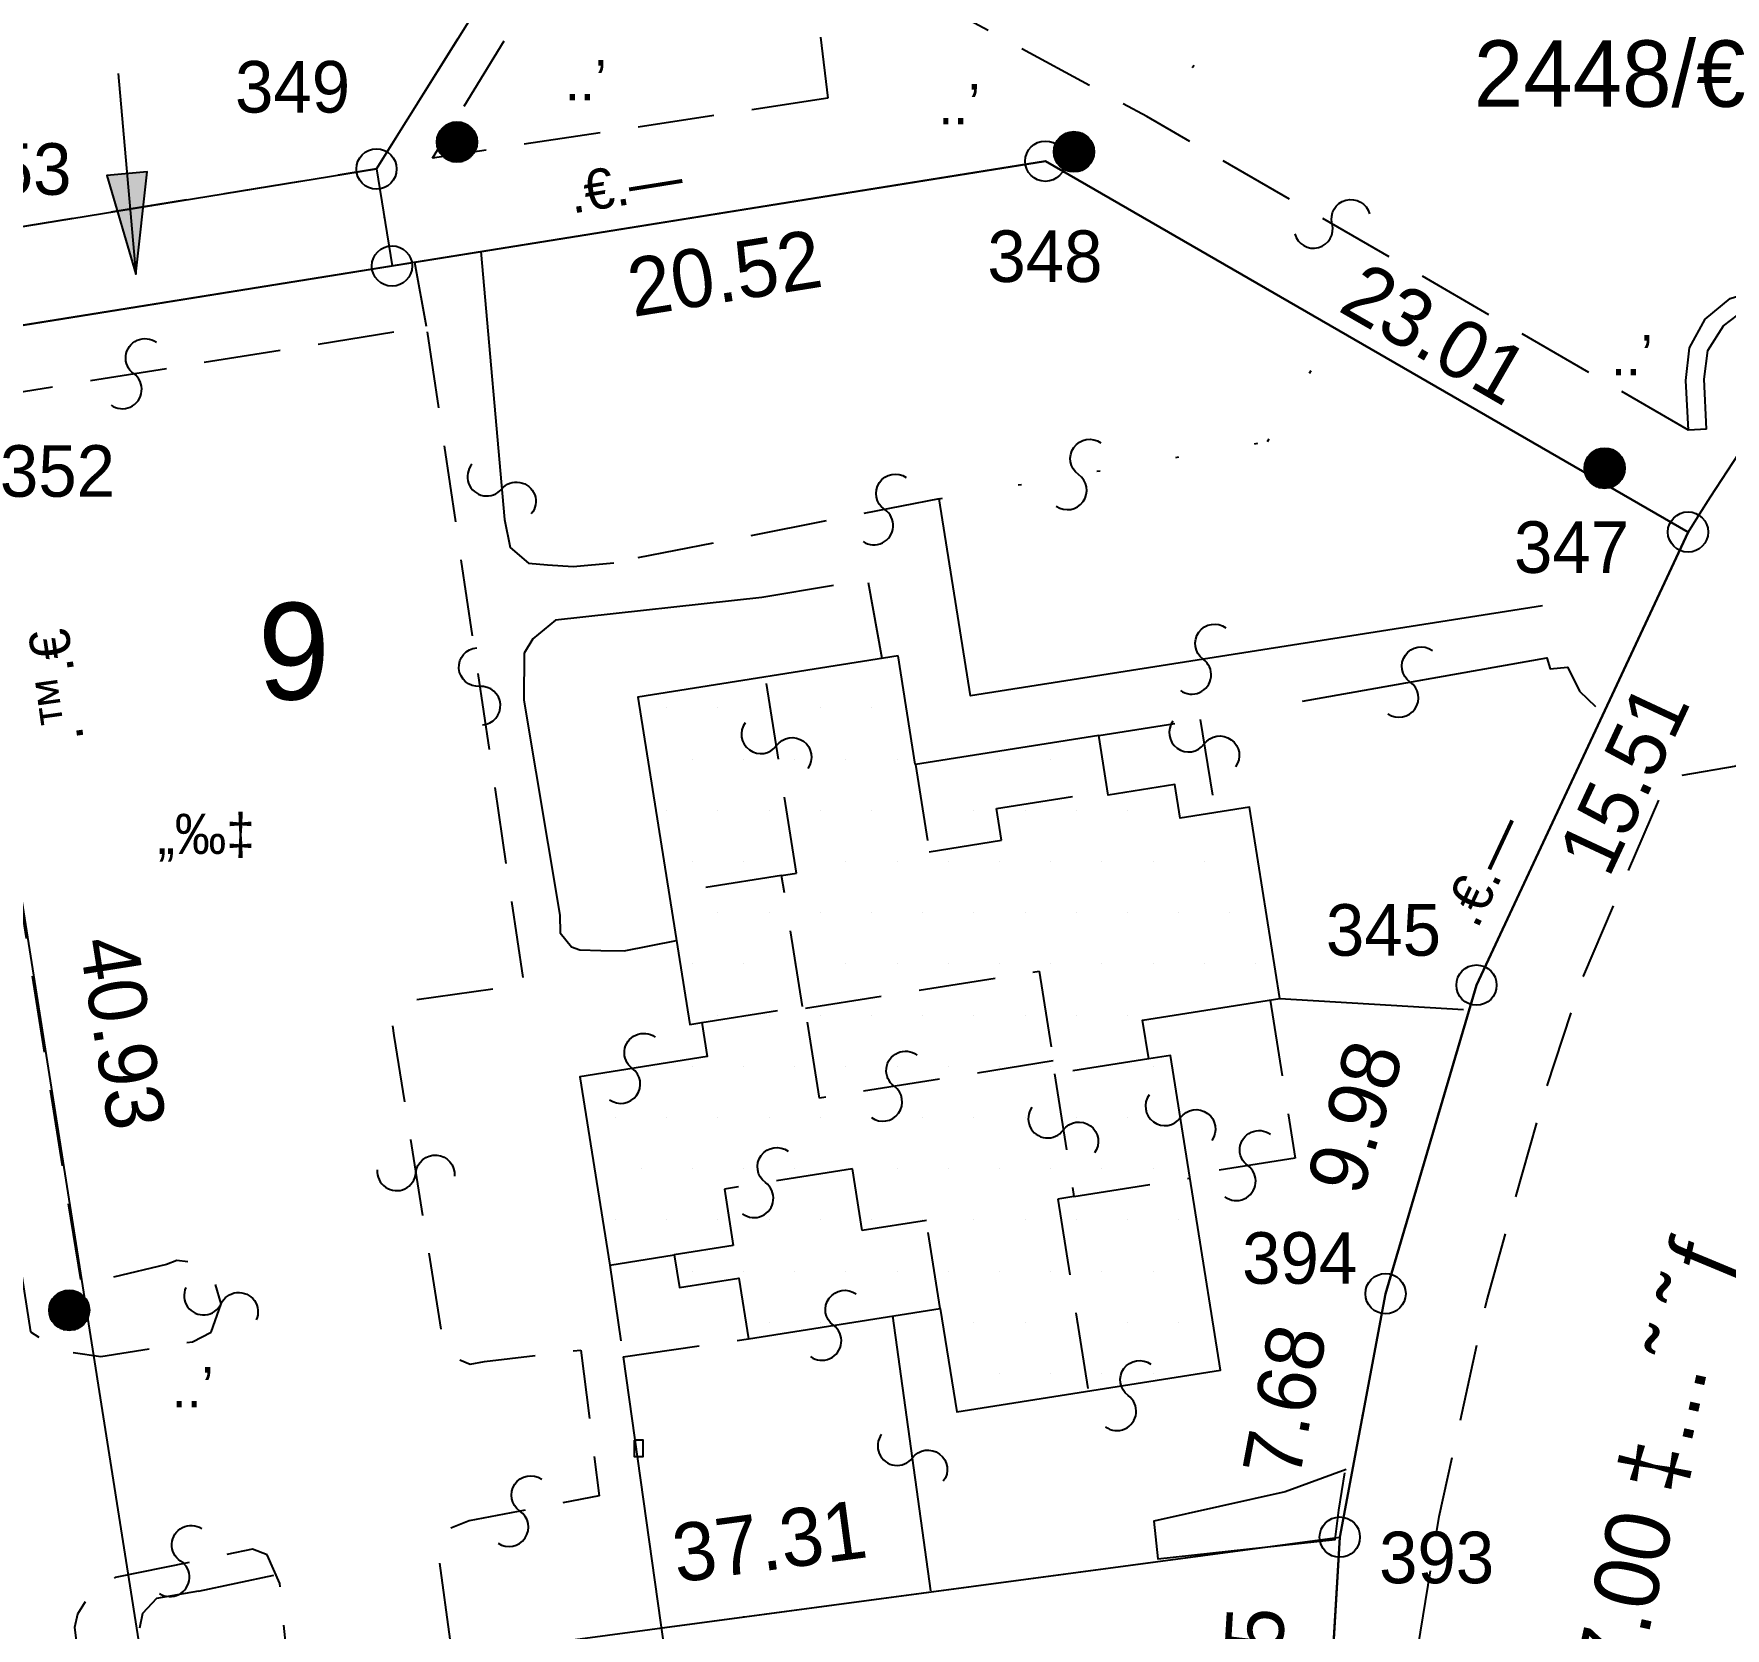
# Model space of a CAD drawing. Extents: x 160399 to 161261, y 619798 to 620526.
# Drawn here: x 160781.6 to 160834.1, y 620128.4 to 620177.8 of the extents above; entities that cross this region are included whole.
import ezdxf
from ezdxf.enums import TextEntityAlignment as Align

# ---------------------------------------------------------------- set-up
doc = ezdxf.new("R2010")
doc.units = 0
doc.header["$LTSCALE"] = 0.375
doc.header["$MEASUREMENT"] = 0
doc.linetypes.add('DOT', pattern=[6.35, 0, -6.35])
doc.linetypes.add('HIDDEN', pattern=[9.525, 6.35, -3.175])
doc.layers.get('0').update_dxf_attribs({"linetype": 'CONTINUOUS'})
for name, color, linetype in [('FNCP002', 251, 'CONTINUOUS'), ('FNCS012', 3, 'CONTINUOUS'), ('PCLP004', 7, 'CONTINUOUS'), ('PCLS002', 2, 'CONTINUOUS'), ('PCLS007', 4, 'CONTINUOUS'), ('PH-BLDH001', 3, 'CONTINUOUS'), ('PH-BLDP001', 3, 'CONTINUOUS'), ('PH-BLDP008', 3, 'CONTINUOUS'), ('PH-BLDP030', 3, 'HIDDEN'), ('PH-BLDP031', 3, 'HIDDEN'), ('PH-FNCP000', 3, 'CONTINUOUS'), ('PH-FNCP006', 3, 'CONTINUOUS'), ('PH-FNCP007', 3, 'CONTINUOUS'), ('PH-LGTS008', 3, 'CONTINUOUS'), ('PH-PHNS006', 3, 'CONTINUOUS'), ('PH-RODP021', 3, 'HIDDEN'), ('PH-RODP023', 3, 'HIDDEN'), ('PH-RODP026', 3, 'HIDDEN'), ('PH-RODP028', 3, 'HIDDEN'), ('PH-RODT100', 3, 'HIDDEN'), ('PH-TREP000', 3, 'DOT'), ('RODP021', 251, 'HIDDEN'), ('RODS001', 7, 'CONTINUOUS'), ('RODS004', 3, 'CONTINUOUS'), ('SRVS002', 6, 'CONTINUOUS'), ('SRVS007', 2, 'CONTINUOUS'), ('UD_PCLS008', 11, 'CONTINUOUS')]:
    doc.layers.add(name, color=color, linetype=linetype)
doc.styles.add('HEBTXT', font='hebtxt')

# ---------------------------------------------------------------- blocks, each defined once
blk = doc.blocks.new('*X16')
at = {"color": 0}
for p, q in [((160809.78125, 620158.4625), (160809.78125, 620158.4625)), ((160802.6375, 620156.875), (160802.6375, 620156.875)), ((160804.225, 620156.875), (160804.225, 620156.875)), ((160805.8125, 620156.875), (160805.8125, 620156.875)), ((160807.4, 620156.875), (160807.4, 620156.875)), ((160808.9875, 620156.875), (160808.9875, 620156.875)), ((160803.43125, 620155.2875), (160803.43125, 620155.2875)), ((160805.01875, 620155.2875), (160805.01875, 620155.2875)), ((160806.60625, 620155.2875), (160806.60625, 620155.2875)), ((160808.19375, 620155.2875), (160808.19375, 620155.2875)), ((160809.78125, 620155.2875), (160809.78125, 620155.2875)), ((160812.95625, 620155.2875), (160812.95625, 620155.2875)), ((160814.54375, 620155.2875), (160814.54375, 620155.2875)), ((160816.13125, 620155.2875), (160816.13125, 620155.2875)), ((160802.6375, 620153.7), (160802.6375, 620153.7)), ((160804.225, 620153.7), (160804.225, 620153.7)), ((160805.8125, 620153.7), (160805.8125, 620153.7)), ((160807.4, 620153.7), (160807.4, 620153.7)), ((160808.9875, 620153.7), (160808.9875, 620153.7)), ((160810.575, 620153.7), (160810.575, 620153.7)), ((160812.1625, 620153.7), (160812.1625, 620153.7)), ((160813.75, 620153.7), (160813.75, 620153.7)), ((160815.3375, 620153.7), (160815.3375, 620153.7)), ((160816.925, 620153.7), (160816.925, 620153.7)), ((160818.5125, 620153.7), (160818.5125, 620153.7)), ((160803.43125, 620152.1125), (160803.43125, 620152.1125)), ((160805.01875, 620152.1125), (160805.01875, 620152.1125)), ((160806.60625, 620152.1125), (160806.60625, 620152.1125)), ((160808.19375, 620152.1125), (160808.19375, 620152.1125)), ((160809.78125, 620152.1125), (160809.78125, 620152.1125)), ((160811.36875, 620152.1125), (160811.36875, 620152.1125)), ((160812.95625, 620152.1125), (160812.95625, 620152.1125)), ((160814.54375, 620152.1125), (160814.54375, 620152.1125)), ((160816.13125, 620152.1125), (160816.13125, 620152.1125)), ((160817.71875, 620152.1125), (160817.71875, 620152.1125)), ((160819.30625, 620152.1125), (160819.30625, 620152.1125)), ((160820.89375, 620152.1125), (160820.89375, 620152.1125)), ((160804.225, 620150.525), (160804.225, 620150.525)), ((160805.8125, 620150.525), (160805.8125, 620150.525)), ((160807.4, 620150.525), (160807.4, 620150.525)), ((160808.9875, 620150.525), (160808.9875, 620150.525)), ((160810.575, 620150.525), (160810.575, 620150.525)), ((160812.1625, 620150.525), (160812.1625, 620150.525)), ((160813.75, 620150.525), (160813.75, 620150.525)), ((160815.3375, 620150.525), (160815.3375, 620150.525)), ((160816.925, 620150.525), (160816.925, 620150.525)), ((160818.5125, 620150.525), (160818.5125, 620150.525)), ((160820.1, 620150.525), (160820.1, 620150.525)), ((160803.43125, 620148.9375), (160803.43125, 620148.9375)), ((160805.01875, 620148.9375), (160805.01875, 620148.9375)), ((160806.60625, 620148.9375), (160806.60625, 620148.9375)), ((160808.19375, 620148.9375), (160808.19375, 620148.9375)), ((160809.78125, 620148.9375), (160809.78125, 620148.9375)), ((160811.36875, 620148.9375), (160811.36875, 620148.9375)), ((160812.95625, 620148.9375), (160812.95625, 620148.9375)), ((160814.54375, 620148.9375), (160814.54375, 620148.9375)), ((160816.13125, 620148.9375), (160816.13125, 620148.9375)), ((160817.71875, 620148.9375), (160817.71875, 620148.9375)), ((160819.30625, 620148.9375), (160819.30625, 620148.9375)), ((160820.89375, 620148.9375), (160820.89375, 620148.9375)), ((160804.225, 620147.35), (160804.225, 620147.35)), ((160805.8125, 620147.35), (160805.8125, 620147.35)), ((160807.4, 620147.35), (160807.4, 620147.35)), ((160808.9875, 620147.35), (160808.9875, 620147.35)), ((160810.575, 620147.35), (160810.575, 620147.35)), ((160812.1625, 620147.35), (160812.1625, 620147.35)), ((160813.75, 620147.35), (160813.75, 620147.35)), ((160815.3375, 620147.35), (160815.3375, 620147.35)), ((160816.925, 620147.35), (160816.925, 620147.35)), ((160803.43125, 620145.7625), (160803.43125, 620145.7625)), ((160805.01875, 620145.7625), (160805.01875, 620145.7625)), ((160806.60625, 620145.7625), (160806.60625, 620145.7625)), ((160808.19375, 620145.7625), (160808.19375, 620145.7625)), ((160809.78125, 620145.7625), (160809.78125, 620145.7625)), ((160811.36875, 620145.7625), (160811.36875, 620145.7625)), ((160812.95625, 620145.7625), (160812.95625, 620145.7625)), ((160814.54375, 620145.7625), (160814.54375, 620145.7625)), ((160816.13125, 620145.7625), (160816.13125, 620145.7625)), ((160817.71875, 620145.7625), (160817.71875, 620145.7625)), ((160801.05, 620144.175), (160801.05, 620144.175)), ((160802.6375, 620144.175), (160802.6375, 620144.175)), ((160804.225, 620144.175), (160804.225, 620144.175)), ((160805.8125, 620144.175), (160805.8125, 620144.175)), ((160807.4, 620144.175), (160807.4, 620144.175)), ((160808.9875, 620144.175), (160808.9875, 620144.175)), ((160810.575, 620144.175), (160810.575, 620144.175)), ((160812.1625, 620144.175), (160812.1625, 620144.175)), ((160813.75, 620144.175), (160813.75, 620144.175)), ((160815.3375, 620144.175), (160815.3375, 620144.175)), ((160816.925, 620144.175), (160816.925, 620144.175)), ((160818.5125, 620144.175), (160818.5125, 620144.175)), ((160801.84375, 620142.5875), (160801.84375, 620142.5875)), ((160803.43125, 620142.5875), (160803.43125, 620142.5875)), ((160805.01875, 620142.5875), (160805.01875, 620142.5875)), ((160806.60625, 620142.5875), (160806.60625, 620142.5875)), ((160808.19375, 620142.5875), (160808.19375, 620142.5875)), ((160809.78125, 620142.5875), (160809.78125, 620142.5875)), ((160811.36875, 620142.5875), (160811.36875, 620142.5875)), ((160812.95625, 620142.5875), (160812.95625, 620142.5875)), ((160814.54375, 620142.5875), (160814.54375, 620142.5875)), ((160816.13125, 620142.5875), (160816.13125, 620142.5875)), ((160817.71875, 620142.5875), (160817.71875, 620142.5875)), ((160801.05, 620141), (160801.05, 620141)), ((160802.6375, 620141), (160802.6375, 620141)), ((160804.225, 620141), (160804.225, 620141)), ((160805.8125, 620141), (160805.8125, 620141)), ((160807.4, 620141), (160807.4, 620141)), ((160808.9875, 620141), (160808.9875, 620141)), ((160810.575, 620141), (160810.575, 620141)), ((160812.1625, 620141), (160812.1625, 620141)), ((160813.75, 620141), (160813.75, 620141)), ((160815.3375, 620141), (160815.3375, 620141)), ((160816.925, 620141), (160816.925, 620141)), ((160818.5125, 620141), (160818.5125, 620141)), ((160803.43125, 620139.4125), (160803.43125, 620139.4125)), ((160805.01875, 620139.4125), (160805.01875, 620139.4125)), ((160806.60625, 620139.4125), (160806.60625, 620139.4125)), ((160808.19375, 620139.4125), (160808.19375, 620139.4125)), ((160809.78125, 620139.4125), (160809.78125, 620139.4125)), ((160811.36875, 620139.4125), (160811.36875, 620139.4125)), ((160812.95625, 620139.4125), (160812.95625, 620139.4125)), ((160814.54375, 620139.4125), (160814.54375, 620139.4125)), ((160816.13125, 620139.4125), (160816.13125, 620139.4125)), ((160817.71875, 620139.4125), (160817.71875, 620139.4125)), ((160819.30625, 620139.4125), (160819.30625, 620139.4125)), ((160805.8125, 620137.825), (160805.8125, 620137.825)), ((160807.4, 620137.825), (160807.4, 620137.825)), ((160812.1625, 620137.825), (160812.1625, 620137.825)), ((160813.75, 620137.825), (160813.75, 620137.825)), ((160815.3375, 620137.825), (160815.3375, 620137.825)), ((160816.925, 620137.825), (160816.925, 620137.825)), ((160818.5125, 620137.825), (160818.5125, 620137.825)), ((160812.95625, 620136.2375), (160812.95625, 620136.2375)), ((160814.54375, 620136.2375), (160814.54375, 620136.2375)), ((160816.13125, 620136.2375), (160816.13125, 620136.2375)), ((160817.71875, 620136.2375), (160817.71875, 620136.2375))]:
    blk.add_line(p, q, dxfattribs=at)
blk = doc.blocks.new('*X11')
at = {"color": 0}
for p, q in [((-0.229, 0.445), (0.229, 0.445)), ((-0.152, 0.476), (0.152, 0.476)), ((-0.5, 0), (0.5, 0)), ((-0.499, 0.032), (0.499, 0.032)), ((-0.496, 0.064), (0.496, 0.064)), ((-0.491, 0.095), (0.491, 0.095)), ((-0.484, 0.127), (0.484, 0.127)), ((-0.474, 0.159), (0.474, 0.159)), ((-0.462, 0.191), (0.462, 0.191)), ((-0.448, 0.222), (0.448, 0.222)), ((-0.431, 0.254), (0.431, 0.254)), ((-0.41, 0.286), (0.41, 0.286)), ((-0.386, 0.318), (0.386, 0.318)), ((-0.358, 0.349), (0.358, 0.349)), ((-0.324, 0.381), (0.324, 0.381)), ((-0.282, 0.413), (0.282, 0.413)), ((-0.499, -0.032), (0.499, -0.032)), ((-0.496, -0.064), (0.496, -0.064)), ((-0.491, -0.095), (0.491, -0.095)), ((-0.484, -0.127), (0.484, -0.127)), ((-0.474, -0.159), (0.474, -0.159)), ((-0.462, -0.191), (0.462, -0.191)), ((-0.448, -0.222), (0.448, -0.222)), ((-0.431, -0.254), (0.431, -0.254)), ((-0.41, -0.286), (0.41, -0.286)), ((-0.386, -0.318), (0.386, -0.318)), ((-0.358, -0.349), (0.358, -0.349)), ((-0.324, -0.381), (0.324, -0.381)), ((-0.282, -0.413), (0.282, -0.413)), ((-0.229, -0.445), (0.229, -0.445)), ((-0.152, -0.476), (0.152, -0.476))]:
    blk.add_line(p, q, dxfattribs=at)
blk = doc.blocks.new('LGTS008')
blk.add_circle((0, 0), 0.5)
blk.add_blockref('*X11', (0, 0))
at = {"style": 'HEBTXT', "flags": 8}
blk.add_attdef('DESC', text='', height=1.5, dxfattribs=at).set_placement((-3.815, -0.648), align=Align.CENTER)
at = {"style": 'HEBTXT', "flags": 9}
blk.add_attdef('ID', (0, -2.843), '', height=1.5, dxfattribs=at)
blk = doc.blocks.new('PHNS006')
at = {"layer": 'PH-PHNS006', "flags": 128}
blk.add_lwpolyline([(-0.5, -0.3125), (0.5, -0.3125), (0.5, 0.25), (-0.5, 0.25), (-0.5, -0.3125)], dxfattribs=at)
blk = doc.blocks.new('FNCS012')
blk.add_circle((0, 0), 0.001)
blk = doc.blocks.new('RODS004')
blk.add_circle((0, 0), 0.001)
blk = doc.blocks.new('PCLS010')
blk.add_lwpolyline([(0.75, -0.002), (5.75, -0.002), (3.25, 0.498), (3.25, -0.502), (5.75, -0.002)])
blk.add_solid([(3.25, -0.502), (3.25, 0.498), (5.75, -0.002)])
blk = doc.blocks.new('SRVS002')
for radius in [1.25, 0.1]:
    blk.add_circle((0, 0), radius)
blk = doc.blocks.new('PCLS002')
blk.add_lwpolyline([(-0.849, -0.849, 1), (0, 0, -1), (0.849, 0.849, -1)], format="xyb")
blk = doc.blocks.new('PCLS008')
at = {"style": 'HEBTXT', "flags": 1}
blk.add_attdef('CAPTION', text='', height=1.5, dxfattribs=at).set_placement((-0.165, -14.191), align=Align.CENTER)
blk = doc.blocks.new('SRVS007')
blk.add_circle((0, 0), 0.5)
at = {"style": 'HEBTXT'}
blk.add_attdef('NAME', text='', height=1.8, dxfattribs=at).set_placement((-0.011, -2.996), align=Align.CENTER)
for tag, flags, p in [('KIND', 1, (0, -6.042, -0.001)), ('HEIGHT', 1, (0, -8, -0.001)), ('SOURCE-CODE', 9, (0, -9.958, -0.001)), ('MARK-CODE', 9, (0, -11.916, -0.001))]:
    blk.add_attdef(tag, text='', height=1.8, dxfattribs=dict(at, flags=flags)).set_placement(p, align=Align.CENTER)
blk = doc.blocks.new('PCLS007')
blk.add_circle((0, 0), 0.00313)
blk = doc.blocks.new('RODS001')
blk.add_circle((0, 0), 0.001)

msp = doc.modelspace()

# ---------------------------------------------------------------- linework, layer by layer
at = {"layer": 'FNCP002', "flags": 128}
for points in [[(160813.01, 620173.85), (160779.83, 620168.53, 0.161654)], [(160832.94, 620162.35), (160826.38, 620148.3), (160823.56, 620138.73), (160822.14, 620131.18), (160821.59, 620121.85), (160821.43, 620115.53), (160823, 620088.46, -0.121491)]]:
    msp.add_lwpolyline(points, format="xyb", dxfattribs=at)
for points in [[(160832.94, 620162.35), (160813.01, 620173.85)], [(160801.05, 620128.36), (160822.14, 620131.18)]]:
    msp.add_lwpolyline(points, dxfattribs=at)
at = {"layer": 'PCLP004'}
for p, q in [((160792.27, 620173.61), (160818.01, 620214.87)), ((160778.32, 620171.34), (160792.27, 620173.61)), ((160792.27, 620173.61), (160792.752, 620170.602)), ((160792.752, 620170.602), (160813.01, 620173.85)), ((160813.01, 620173.85), (160832.94, 620162.35)), ((160779.83, 620168.53), (160792.752, 620170.602)), ((160778.78, 620166.66), (160785.161, 620126.235)), ((160826.38, 620148.3), (160832.94, 620162.35)), ((160823.56, 620138.73), (160826.38, 620148.3)), ((160822.14, 620131.18), (160823.56, 620138.73)), ((160785.161, 620126.235), (160822.14, 620131.18)), ((160821.59, 620121.85), (160822.14, 620131.18))]:
    msp.add_line(p, q, dxfattribs=at)
msp.add_arc((160951.446, 620087.81), 140, 139.43668, 147.83016, dxfattribs=at)
at = {"layer": 'PH-BLDP001'}
msp.add_polyline3d([(160808.446, 620158.506, 54.871), (160800.378, 620157.227, 48.438), (160801.987, 620147.078, 50.955), (160802.354, 620147.136, 54.59), (160802.521, 620146.086, 54.436), (160798.575, 620145.46, 54.496), (160799.501, 620139.619, 54.516), (160801.502, 620139.936, 54.114), (160801.663, 620138.92, 53.88), (160803.51, 620139.212, 53.9), (160803.808, 620137.332, 51.323), (160809.753, 620138.275, 55.125), (160810.263, 620135.061, 55.092), (160818.441, 620136.358, 48.458), (160816.894, 620146.118, 51.122), (160816.218, 620146.011, 51.162), (160816.028, 620147.21, 54.637), (160820.283, 620147.885, 54.429), (160819.343, 620153.815, 54.369), (160817.192, 620153.474, 53.673), (160817.026, 620154.519, 53.519), (160814.962, 620154.192, 52.474), (160814.669, 620156.041, 51.437), (160808.98, 620155.139, 54.804), (160808.977, 620155.153, 54.804), (160808.977, 620155.153, 54.804), (160808.977, 620155.153, 54.804), (160808.446, 620158.506, 54.871)], close=True, dxfattribs=at)
at = {"layer": 'PH-BLDP008'}
msp.add_polyline3d([(160822.335, 620133.278, 35.951), (160820.442, 620132.587, 35.951), (160816.372, 620131.68, 35.241), (160816.501, 620130.502, 35.248), (160821.996, 620131.109, 36.018), (160822.116, 620132.02, 35.951), (160822.295, 620133.178, 35.951)], dxfattribs=at)
at = {"layer": 'PH-BLDP030'}
for points in [[(160802.354, 620147.136, 54.556), (160805.478, 620147.632, 54.717), (160804.833, 620151.701, 54.951), (160805.299, 620151.775, 54.898), (160804.335, 620157.854, 55.125)], [(160808.98, 620155.139, 54.924), (160809.409, 620152.434, 54.857), (160811.654, 620152.79, 53.96), (160811.497, 620153.781, 53.612), (160814.941, 620154.327, 53.612)], [(160804.833, 620151.701, 51.029), (160801.34, 620151.147, 51.015)], [(160816.218, 620146.011, 54.637), (160813.291, 620145.547, 54.804), (160813.894, 620141.743, 55.085), (160813.399, 620141.665, 55.052), (160814.344, 620135.708, 54.904)], [(160809.753, 620138.275, 54.891), (160809.321, 620141.002, 54.951), (160807.332, 620140.687, 54.797), (160807.028, 620142.603, 54.657), (160803.057, 620141.974, 54.784), (160803.334, 620140.227, 54.543), (160801.502, 620139.936, 54.543)], [(160813.894, 620141.743, 51.136), (160817.495, 620142.314, 51.336)]]:
    msp.add_polyline3d(points, dxfattribs=at)
msp.add_polyline3d([(160813.256, 620145.946, 56.799), (160806.012, 620144.797, 56.933), (160805.57, 620147.586, 56.799), (160812.814, 620148.734, 56.805), (160812.814, 620148.734, 56.805), (160813.256, 620145.946, 56.799)], close=True, dxfattribs=at)
at = {"layer": 'PH-BLDP031'}
for points in [[(160814.669, 620156.041, 51.363), (160817.816, 620156.54, 50.848), (160818.275, 620153.645, 50.848)], [(160819.98, 620147.837, 42.688), (160820.757, 620142.936, 42.347), (160817.48, 620142.417, 43.103)], [(160799.501, 620139.619, 51.039), (160799.921, 620136.772, 51.039), (160803.808, 620137.332, 51.361)]]:
    msp.add_polyline3d(points, dxfattribs=at)
at = {"layer": 'PH-FNCP000'}
for points in [[(160832.949, 620165.511, 33.942), (160832.874, 620167.05, 33.942), (160832.983, 620168.061, 33.942), (160833.468, 620168.955, 33.942), (160834.25, 620169.595, 33.942), (160835.729, 620170.058, 33.942), (160836.714, 620170.305, 33.942), (160837.53, 620170.907, 33.942), (160838.055, 620171.775, 33.942), (160838.211, 620172.564, 33.942), (160838.243, 620174.398, 33.942), (160838.393, 620175.492, 33.942), (160838.918, 620176.463, 33.942), (160839.626, 620177.11, 33.942), (160841.707, 620177.755, 33.942)], [(160833.515, 620165.538, 33.942), (160833.44, 620167.089, 33.942), (160833.555, 620167.982, 33.942), (160834.039, 620168.741, 33.942), (160834.474, 620169.071, 33.942), (160835.833, 620169.496, 33.942), (160836.918, 620169.774, 33.942), (160837.839, 620170.41, 33.942), (160838.482, 620171.326, 33.942), (160838.778, 620172.548, 33.942), (160838.81, 620174.406, 33.942), (160838.959, 620175.393, 33.942), (160839.478, 620176.245, 33.942), (160839.875, 620176.594, 33.942), (160841.875, 620177.213, 33.942)], [(160833.515, 620165.538, 33.675), (160832.949, 620165.511, 33.675)], [(160828.428, 620160.065, 34.398), (160810.686, 620157.273, 34.277), (160809.723, 620163.383, 34.21)], [(160804.224, 620160.319, 33.976), (160797.818, 620159.617, 33.976), (160797.118, 620159.043, 33.976), (160796.848, 620158.592, 33.976), (160796.843, 620157.133, 33.976), (160797.954, 620150.473, 33.976), (160797.967, 620149.924, 33.976), (160798.316, 620149.49, 33.976), (160798.577, 620149.396, 33.976), (160799.226, 620149.37, 33.976), (160799.949, 620149.364, 33.976), (160801.574, 620149.688, 33.976)], [(160820.982, 620157.108, 34.324), (160828.565, 620158.447, 34.646), (160828.666, 620158.112, 34.646), (160829.201, 620158.16, 34.646), (160829.416, 620157.738, 34.646), (160829.577, 620157.417, 34.646), (160830.072, 620156.935, 35.014)], [(160820.283, 620147.885, 35.188), (160825.975, 620147.546, 35.188)], [(160799.921, 620136.772, 35.436), (160801.079, 620128.533, 36.138), (160802.092, 620121.443, 36.138)], [(160786.752, 620129.504, 33.755), (160785.447, 620129.282, 33.755), (160785.017, 620128.807, 33.755), (160784.926, 620128.358, 33.755)]]:
    msp.add_polyline3d(points, dxfattribs=at)
at = {"layer": 'PH-FNCP006'}
msp.add_polyline3d([(160795.502, 620171.046, 34.779), (160796.235, 620162.735, 34.779), (160796.41, 620161.872, 34.779), (160796.986, 620161.39, 34.779), (160797.569, 620161.337, 34.779), (160798.365, 620161.285, 34.779), (160799.631, 620161.4, 33.534)], dxfattribs=at)
at = {"layer": 'PH-FNCP007'}
msp.add_polyline3d([(160809.459, 620129.511, 34.947), (160808.283, 620138.041, 34.947)], dxfattribs=at)
at = {"layer": 'PH-RODP021', "flags": 128}
msp.add_lwpolyline([(160892, 620297.109), (160864.639, 620292.06), (160842.458, 620288.291), (160817.974, 620284.399), (160794.42, 620281.232), (160792.78, 620281.143), (160777.902, 620278.291), (160766.296, 620276.038), (160755.581, 620273.899), (160732.106, 620272.171), (160728.645, 620271.786), (160726.281, 620271.219), (160724.04, 620270.278), (160721.98, 620268.987), (160720.496, 620267.722), (160718.195, 620265.116), (160717.139, 620262.819), (160716.452, 620260.385), (160716.151, 620257.875), (160716.263, 620255.187), (160718.52, 620239.926), (160723.117, 620212.598), (160731.524, 620162.078), (160738.579, 620119.001), (160744.217, 620080.803), (160744.614, 620078.112), (160745.121, 620075.833), (160746.003, 620073.672), (160747.74, 620071.053), (160749.426, 620069.299), (160751.373, 620067.84), (160753.529, 620066.714), (160755.778, 620065.966), (160758.804, 620065.69), (160761.841, 620065.809), (160763.49, 620066.04), (160764.526, 620067.52), (160778.776, 620069.468), (160780.205, 620070.113), (160781.429, 620071.093), (160782.37, 620072.347), (160782.962, 620073.776), (160781.469, 620088.763), (160781.036, 620089.731), (160780.279, 620090.475), (160779.304, 620090.892), (160778.455, 620090.949), (160765.644, 620089.063), (160764.04, 620100.515), (160763.05, 620100.287), (160760.517, 620117.997), (160764.352, 620118.657), (160764.693, 620119.052), (160764.759, 620119.802), (160763.909, 620127.539), (160763.613, 620128.249), (160763.151, 620128.402), (160759.56, 620127.878), (160756.207, 620145.874), (160771.44, 620148.673), (160772.828, 620139.403), (160770.05, 620138.958), (160769.408, 620138.663), (160769.201, 620138.148), (160769.215, 620137.539), (160769.59, 620137.084), (160769.978, 620136.789), (160770.788, 620136.797), (160773.787, 620137.221), (160774.516, 620137.865), (160774.857, 620138.186), (160775.024, 620138.829), (160775.11, 620139.418), (160774.982, 620140.201), (160770.775, 620166.164), (160770.666, 620167.831), (160770.451, 620168.808), (160769.928, 620169.423), (160769.419, 620169.798), (160768.489, 620169.797), (160761.588, 620168.807), (160757.161, 620200.473), (160761.719, 620201.28), (160761.362, 620203.643), (160771.803, 620205.085), (160774.431, 620187.02), (160771.185, 620186.388), (160770.301, 620186.039), (160770.255, 620185.543), (160770.349, 620185.081), (160770.945, 620184.721), (160771.481, 620184.694), (160775.858, 620185.381), (160776.492, 620180.241), (160772.048, 620179.42), (160771.245, 620179.145), (160771.205, 620178.649), (160771.36, 620178.228), (160775.661, 620174.376), (160781.545, 620137.55), (160782.418, 620136.978), (160783.721, 620136.782), (160786.566, 620137.24), (160787.142, 620137.537), (160787.449, 620138.419), (160787.214, 620139.242), (160786.728, 620139.678), (160786.08, 620139.755), (160785.754, 620139.636), (160783.124, 620138.997), (160778.794, 620166.305), (160793.82, 620168.722), (160796.838, 620148.315), (160793.505, 620147.836), (160792.992, 620147.591), (160792.762, 620147.071), (160792.81, 620146.738), (160794.318, 620137.3), (160794.617, 620136.774), (160795.176, 620136.544), (160795.617, 620136.626), (160798.609, 620136.983), (160799.175, 620132.458), (160795.14, 620131.685), (160794.553, 620131.448), (160794.221, 620130.91), (160794.204, 620130.519), (160795.039, 620124.381), (160795.083, 620123.795), (160795.487, 620123.368), (160796.305, 620123.378), (160800.442, 620123.724), (160804.031, 620094.005), (160788.83, 620092.063), (160788.108, 620091.55), (160787.681, 620090.774), (160787.607, 620090.107), (160789.219, 620076.607), (160789.582, 620075.202), (160790.31, 620073.947), (160791.348, 620072.934), (160792.621, 620072.237), (160794.034, 620071.908), (160795.241, 620071.933), (160807.624, 620073.517), (160809.004, 620072.327), (160816.668, 620073.579), (160818.945, 620074.407), (160821.058, 620075.594), (160822.951, 620077.106), (160824.574, 620078.905), (160825.885, 620080.944), (160826.848, 620083.167), (160827.438, 620085.517), (160827.64, 620087.932), (160827.558, 620089.521), (160827.395, 620092.487), (160825.17, 620094.513), (160824.131, 620125.044), (160825.22, 620131.815), (160826.696, 620138.511), (160828.553, 620145.113), (160829.693, 620148.572), (160832.331, 620154.733), (160834.44, 620155.097), (160836.812, 620159.39), (160841.211, 620166.242), (160849.335, 620176.157), (160851.997, 620179.004), (160852.242, 620181.789), (160859.654, 620187.513), (160868.324, 620193.218), (160871.19, 620192.303), (160877.572, 620196.58), (160884.423, 620200.937), (160898.172, 620203.163)], dxfattribs=at)
at = {"layer": 'PH-RODP023', "flags": 128}
for points in [[(160809.723, 620163.383), (160799.631, 620161.4)], [(160807.95, 620158.428), (160807.51, 620160.878), (160804.224, 620160.319)]]:
    msp.add_lwpolyline(points, dxfattribs=at)
at = {"layer": 'PH-RODP026', "flags": 128}
msp.add_lwpolyline([(160806.265, 620175.803), (160794.003, 620173.944), (160801.824, 620186.77), (160805.935, 620193.407), (160809.196, 620191.596), (160807.726, 620188.71), (160806.463, 620186.232), (160805.93, 620183.306), (160805.852, 620181.351), (160805.853, 620179.31), (160806.265, 620175.803)], close=True, dxfattribs=at)
for points in [[(160832.949, 620165.511), (160816.159, 620175.236), (160807.707, 620179.813)], [(160793.82, 620168.722), (160793.456, 620170.711)], [(160786.752, 620129.504), (160789.152, 620130.012)]]:
    msp.add_lwpolyline(points, dxfattribs=at)
at = {"layer": 'PH-RODP028', "flags": 128}
msp.add_lwpolyline([(160788.132, 620101.146), (160785.603, 620121.809), (160788.963, 620122.26), (160789.391, 620122.435), (160789.9, 620122.85), (160789.906, 620123.406), (160789.271, 620129.738), (160788.882, 620130.635), (160788.426, 620130.802), (160784.17, 620129.928), (160783.446, 620129.503), (160782.995, 620128.795), (160782.906, 620128.38), (160786.479, 620101.239), (160786.6, 620100.276), (160787.094, 620099.44), (160788.335, 620098.717), (160791.535, 620099.155), (160792.177, 620099.447), (160792.563, 620100.038), (160792.572, 620100.744), (160792.201, 620101.344), (160791.378, 620101.671), (160788.132, 620101.146)], close=True, dxfattribs=at)
at = {"layer": 'PH-TREP000'}
for points in [[(160827.929, 620190.805, 33.742), (160816.367, 620175.115, 33.501)], [(160809.723, 620163.383, 33.715), (160819.903, 620165.16, 33.715), (160822.047, 620168.653, 33.715)]]:
    msp.add_polyline3d(points, dxfattribs=at)
at = {"layer": 'RODP021', "flags": 128}
msp.add_lwpolyline([(160797.54, 620229.18), (160814.42, 620232.07), (160818.01, 620214.87), (160792.27, 620173.61), (160778.32, 620171.34)], dxfattribs=at)

# ---------------------------------------------------------------- block references
at = {"layer": 'FNCS012'}
ref = msp.add_blockref('FNCS012', (160799.571, 620171.695), dxfattribs=dict(at, xscale=1.25, yscale=1.25, zscale=1.25, rotation=9.109133520185264))
ref.add_attrib('FENCE_TYPE', '.€.—', dxfattribs={"layer": '0', "height": 1.25, "rotation": 9.1091, "style": 'HEBTXT', "flags": 8}).set_placement((160800.083, 620172.505), align=Align.CENTER)
ref = msp.add_blockref('FNCS012', (160828.018, 620151.808), dxfattribs=dict(at, xscale=1.25, yscale=1.25, zscale=1.25, rotation=64.97194515140306))
ref.add_attrib('FENCE_TYPE', '.€.—', dxfattribs={"layer": '0', "height": 1.25, "rotation": 64.9719, "style": 'HEBTXT', "flags": 8}).set_placement((160827.156, 620151.612), align=Align.CENTER)
at = {"layer": 'PCLS002'}
for p, rotation in [((160821.904, 620171.908, 33.688), 329.9199845193268), ((160784.741, 620167.262, 31.614), 9.138008770849295), ((160814.039, 620164.136, 33.715), 9.901669050020109), ((160796.151, 620163.684, 34.779), 275.0402378904019), ((160808.028, 620163.05, 34.003), 11.1165546263645), ((160817.905, 620158.409, 34.326), 8.943105875742848), ((160795.47, 620157.564, 31.614), 49.19624761287531), ((160824.323, 620157.698, 34.466), 10.01401420313487), ((160804.672, 620155.727, 55.046), 279.0108583167813), ((160817.937, 620155.778, 50.848), 279.0092100602055), ((160800.203, 620145.718, 54.471), 9.014376510936591), ((160808.325, 620145.164, 56.89), 9.012831892735514), ((160813.567, 620143.806, 54.933), 279.0074286638278), ((160817.2, 620144.19, 50.596), 279.0066880007246), ((160793.491, 620142.476, 31.614), 310.3780554672435), ((160819.285, 620142.703, 42.687), 8.99955975861398), ((160804.33, 620142.176, 54.743), 9.000779601814127), ((160787.449, 620138.419, 31.614), 290.2122447651657), ((160806.437, 620137.749, 53.004), 9.013204355352137), ((160815.581, 620135.569, 53.004), 9.013204355352137), ((160808.89, 620133.641, 34.947), 277.8496765426688), ((160796.718, 620131.987, 31.614), 10.84496833977312), ((160786.197, 620130.439, 33.166), 11.95120799034262)]:
    msp.add_blockref('PCLS002', p, dxfattribs=dict(at, rotation=rotation))
at = {"layer": 'PCLS007', "xscale": 1.25, "yscale": 1.25, "zscale": 1.25}
for p, rotation in [((160785.295, 620172.475), 9.242455775118781), ((160792.511, 620172.106, 500), 279.1110767346664), ((160786.291, 620169.566, 500), 9.108934706975122)]:
    msp.add_blockref('PCLS007', p, dxfattribs=dict(at, rotation=rotation))
at = {"layer": 'PCLS007'}
ref = msp.add_blockref('PCLS007', (160802.881, 620172.226, 500), dxfattribs=dict(at, xscale=1.25, yscale=1.25, zscale=1.25, rotation=9.10894037676385))
ref.add_attrib('FRONT-LEN', '20.52', dxfattribs={"layer": '0', "height": 1.8, "rotation": 9.1089, "style": 'HEBTXT'}).set_placement((160803.2, 620169.496), align=Align.CENTER)
ref = msp.add_blockref('PCLS007', (160822.975, 620168.1), dxfattribs=dict(at, xscale=1.25, yscale=1.25, zscale=1.25, rotation=330.0142128455915))
ref.add_attrib('FRONT-LEN', '23.01', dxfattribs={"layer": '0', "height": 1.8, "rotation": 330.0142, "style": 'HEBTXT'}).set_placement((160824.651, 620167.728), align=Align.CENTER)
ref = msp.add_blockref('PCLS007', (160829.66, 620155.325), dxfattribs=dict(at, xscale=1.25, yscale=1.25, zscale=1.25, rotation=64.97178882616362))
ref.add_attrib('FRONT-LEN', '15.51', dxfattribs={"layer": '0', "height": 1.8, "rotation": 64.9718, "style": 'HEBTXT'}).set_placement((160831.757, 620154.315), align=Align.CENTER)
ref = msp.add_blockref('PCLS007', (160781.97, 620146.448, 500), dxfattribs=dict(at, xscale=1.25, yscale=1.25, zscale=1.25, rotation=278.9695187702611))
ref.add_attrib('FRONT-LEN', '40.93', dxfattribs={"layer": '0', "height": 1.8, "rotation": 278.9695, "style": 'HEBTXT'}).set_placement((160783.514, 620146.691), align=Align.CENTER)
ref = msp.add_blockref('PCLS007', (160824.97, 620143.515), dxfattribs=dict(at, xscale=1.25, yscale=1.25, zscale=1.25, rotation=73.58090307559448))
ref.add_attrib('FRONT-LEN', '9.98', dxfattribs={"layer": '0', "height": 1.8, "rotation": 73.5809, "style": 'HEBTXT'}).set_placement((160823.471, 620143.957), align=Align.CENTER)
ref = msp.add_blockref('PCLS007', (160822.85, 620134.955), dxfattribs=dict(at, xscale=1.25, yscale=1.25, zscale=1.25, rotation=79.34886959636313))
ref.add_attrib('FRONT-LEN', '7.68', dxfattribs={"layer": '0', "height": 1.8, "rotation": 79.3489, "style": 'HEBTXT'}).set_placement((160821.314, 620135.244), align=Align.CENTER)
ref = msp.add_blockref('PCLS007', (160803.65, 620128.708, 500), dxfattribs=dict(at, xscale=1.25, yscale=1.25, zscale=1.25, rotation=7.61610714008702))
ref.add_attrib('FRONT-LEN', '37.31', dxfattribs={"layer": '0', "height": 1.8, "rotation": 7.6161, "style": 'HEBTXT'}).set_placement((160804.57, 620130.165), align=Align.CENTER)
ref = msp.add_blockref('PCLS007', (160821.865, 620126.515), dxfattribs=dict(at, xscale=1.25, yscale=1.25, zscale=1.25, rotation=86.62576367149032))
ref.add_attrib('FRONT-LEN', '9.35', dxfattribs={"layer": '0', "height": 1.8, "rotation": 86.6258, "style": 'HEBTXT'}).set_placement((160820.305, 620126.607), align=Align.CENTER)
at = {"layer": 'PH-BLDH001'}
msp.add_blockref('*X16', (-1.37, 0.02), dxfattribs=at)
at = {"layer": 'PH-LGTS008'}
ref = msp.add_blockref('LGTS008', (160794.766, 620174.447, 33.153), dxfattribs=dict(at, xscale=1.25, yscale=1.25, zscale=1.25))
ref.add_attrib('DESC', '..’', dxfattribs={"layer": '0', "height": 1.25, "style": 'HEBTXT', "flags": 8}).set_placement((160798.762, 620175.743), align=Align.CENTER)
ref = msp.add_blockref('LGTS008', (160813.897, 620174.142, 33.588), dxfattribs=dict(at, xscale=1.25, yscale=1.25, zscale=1.25))
ref.add_attrib('DESC', '..’', dxfattribs={"layer": '0', "height": 1.25, "style": 'HEBTXT', "flags": 8}).set_placement((160810.34, 620174.994), align=Align.CENTER)
ref = msp.add_blockref('LGTS008', (160830.353, 620164.33, 33.568), dxfattribs=dict(at, xscale=1.25, yscale=1.25, zscale=1.25))
ref.add_attrib('DESC', '..’', dxfattribs={"layer": '0', "height": 1.25, "style": 'HEBTXT', "flags": 8}).set_placement((160831.198, 620167.209), align=Align.CENTER)
ref = msp.add_blockref('LGTS008', (160782.742, 620138.216, 33.146), dxfattribs=dict(at, xscale=1.25, yscale=1.25, zscale=1.25))
ref.add_attrib('DESC', '..’', dxfattribs={"layer": '0', "height": 1.25, "style": 'HEBTXT', "flags": 8}).set_placement((160786.569, 620135.205), align=Align.CENTER)
at = {"layer": 'PH-PHNS006', "xscale": 0.5, "yscale": 0.5, "zscale": 0.5, "rotation": 270.0518319999999}
msp.add_blockref('PHNS006', (160800.412, 620133.935, 35.174), dxfattribs=at)
at = {"layer": 'RODS001'}
ref = msp.add_blockref('RODS001', (160822.739, 620134.365), dxfattribs=dict(at, rotation=77.41001854531036))
ref.add_attrib('STREET-NAME', "' 17.00 ‡…˜ ˜ƒ", dxfattribs={"layer": '0', "color": 11, "height": 2, "rotation": 77.41, "style": 'HEBTXT'}).set_placement((160832.614, 620132.183), align=Align.CENTER)
at = {"layer": 'RODS004'}
ref = msp.add_blockref('RODS004', (160780.279, 620157.301), dxfattribs=dict(at, xscale=1.25, yscale=1.25, zscale=1.25, rotation=97.9394649881764))
ref.add_attrib('COVER_TYPE', '.™.€', dxfattribs={"layer": '0', "height": 1.25, "rotation": 97.9395, "style": 'HEBTXT', "flags": 8}).set_placement((160782.952, 620157.66), align=Align.CENTER)
at = {"layer": 'SRVS002'}
ref = msp.add_blockref('SRVS002', (160839.32, 620172.89, 1000), dxfattribs=dict(at, xscale=1.25, yscale=1.25, zscale=1.25))
ref.add_attrib('NAME', '2448/€', dxfattribs={"layer": '0', "height": 2.06, "style": 'HEBTXT'}).set_placement((160830.51, 620175.537), align=Align.CENTER)
at = {"layer": 'SRVS007'}
ref = msp.add_blockref('SRVS007', (160792.27, 620173.61, 1000), dxfattribs=dict(at, xscale=1.25, yscale=1.25, zscale=1.25))
ref.add_attrib('NAME', '349', dxfattribs={"layer": '0', "height": 1.6, "style": 'HEBTXT'}).set_placement((160789.668, 620175.359), align=Align.CENTER)
ref = msp.add_blockref('SRVS007', (160778.32, 620171.34, 1000), dxfattribs=dict(at, xscale=1.25, yscale=1.25, zscale=1.25))
ref.add_attrib('NAME', '353', dxfattribs={"layer": '0', "height": 1.6, "style": 'HEBTXT'}).set_placement((160781.027, 620172.809), align=Align.CENTER)
ref = msp.add_blockref('SRVS007', (160813.01, 620173.85, 1000), dxfattribs=dict(at, xscale=1.25, yscale=1.25, zscale=1.25))
ref.add_attrib('NAME', '348', dxfattribs={"layer": '0', "height": 1.6, "style": 'HEBTXT'}).set_placement((160812.997, 620170.105), align=Align.CENTER)
at = {"layer": 'SRVS007', "xscale": 1.25, "yscale": 1.25, "zscale": 1.25}
msp.add_blockref('SRVS007', (160792.752, 620170.602, 1000), dxfattribs=at)
at = {"layer": 'SRVS007'}
ref = msp.add_blockref('SRVS007', (160778.78, 620166.66, 1000), dxfattribs=dict(at, xscale=1.25, yscale=1.25, zscale=1.25))
ref.add_attrib('NAME', '352', dxfattribs={"layer": '0', "height": 1.6, "style": 'HEBTXT'}).set_placement((160782.378, 620163.444), align=Align.CENTER)
ref = msp.add_blockref('SRVS007', (160832.94, 620162.35, 1000), dxfattribs=dict(at, xscale=1.25, yscale=1.25, zscale=1.25))
ref.add_attrib('NAME', '347', dxfattribs={"layer": '0', "height": 1.6, "style": 'HEBTXT'}).set_placement((160829.327, 620161.083), align=Align.CENTER)
ref = msp.add_blockref('SRVS007', (160826.38, 620148.3, 1000), dxfattribs=dict(at, xscale=1.25, yscale=1.25, zscale=1.25))
ref.add_attrib('NAME', '345', dxfattribs={"layer": '0', "height": 1.6, "style": 'HEBTXT'}).set_placement((160823.495, 620149.211), align=Align.CENTER)
ref = msp.add_blockref('SRVS007', (160823.56, 620138.73, 1000), dxfattribs=dict(at, xscale=1.25, yscale=1.25, zscale=1.25))
ref.add_attrib('NAME', '394', dxfattribs={"layer": '0', "height": 1.6, "style": 'HEBTXT'}).set_placement((160820.897, 620139.037), align=Align.CENTER)
ref = msp.add_blockref('SRVS007', (160822.14, 620131.18, 1000), dxfattribs=dict(at, xscale=1.25, yscale=1.25, zscale=1.25))
ref.add_attrib('NAME', '393', dxfattribs={"layer": '0', "height": 1.6, "style": 'HEBTXT'}).set_placement((160825.144, 620129.749), align=Align.CENTER)
at = {"layer": 'UD_PCLS008', "xscale": 1.25, "yscale": 1.25, "zscale": 1.25, "rotation": 275.1054141555293}
msp.add_blockref('PCLS010', (160784.174, 620177.507), dxfattribs=at)
at = {"layer": 'UD_PCLS008'}
ref = msp.add_blockref('PCLS008', (160789.707, 620157.78, 9), dxfattribs=dict(at, xscale=1.25, yscale=1.25, zscale=1.25))
ref.add_attrib('PARCEL', '9', dxfattribs={"layer": '0', "height": 3, "style": 'HEBTXT'}).set_placement((160789.707, 620158.655), align=Align.MIDDLE_CENTER)

# ---------------------------------------------------------------- texts
at = {"layer": 'PH-RODT100', "style": 'HEBTXT', "width": 0.955}
msp.add_text('„‰‡', height=1.25, dxfattribs=at).set_placement((160785.484, 620152.364, 33.635))

doc.saveas('drawing.dxf')
